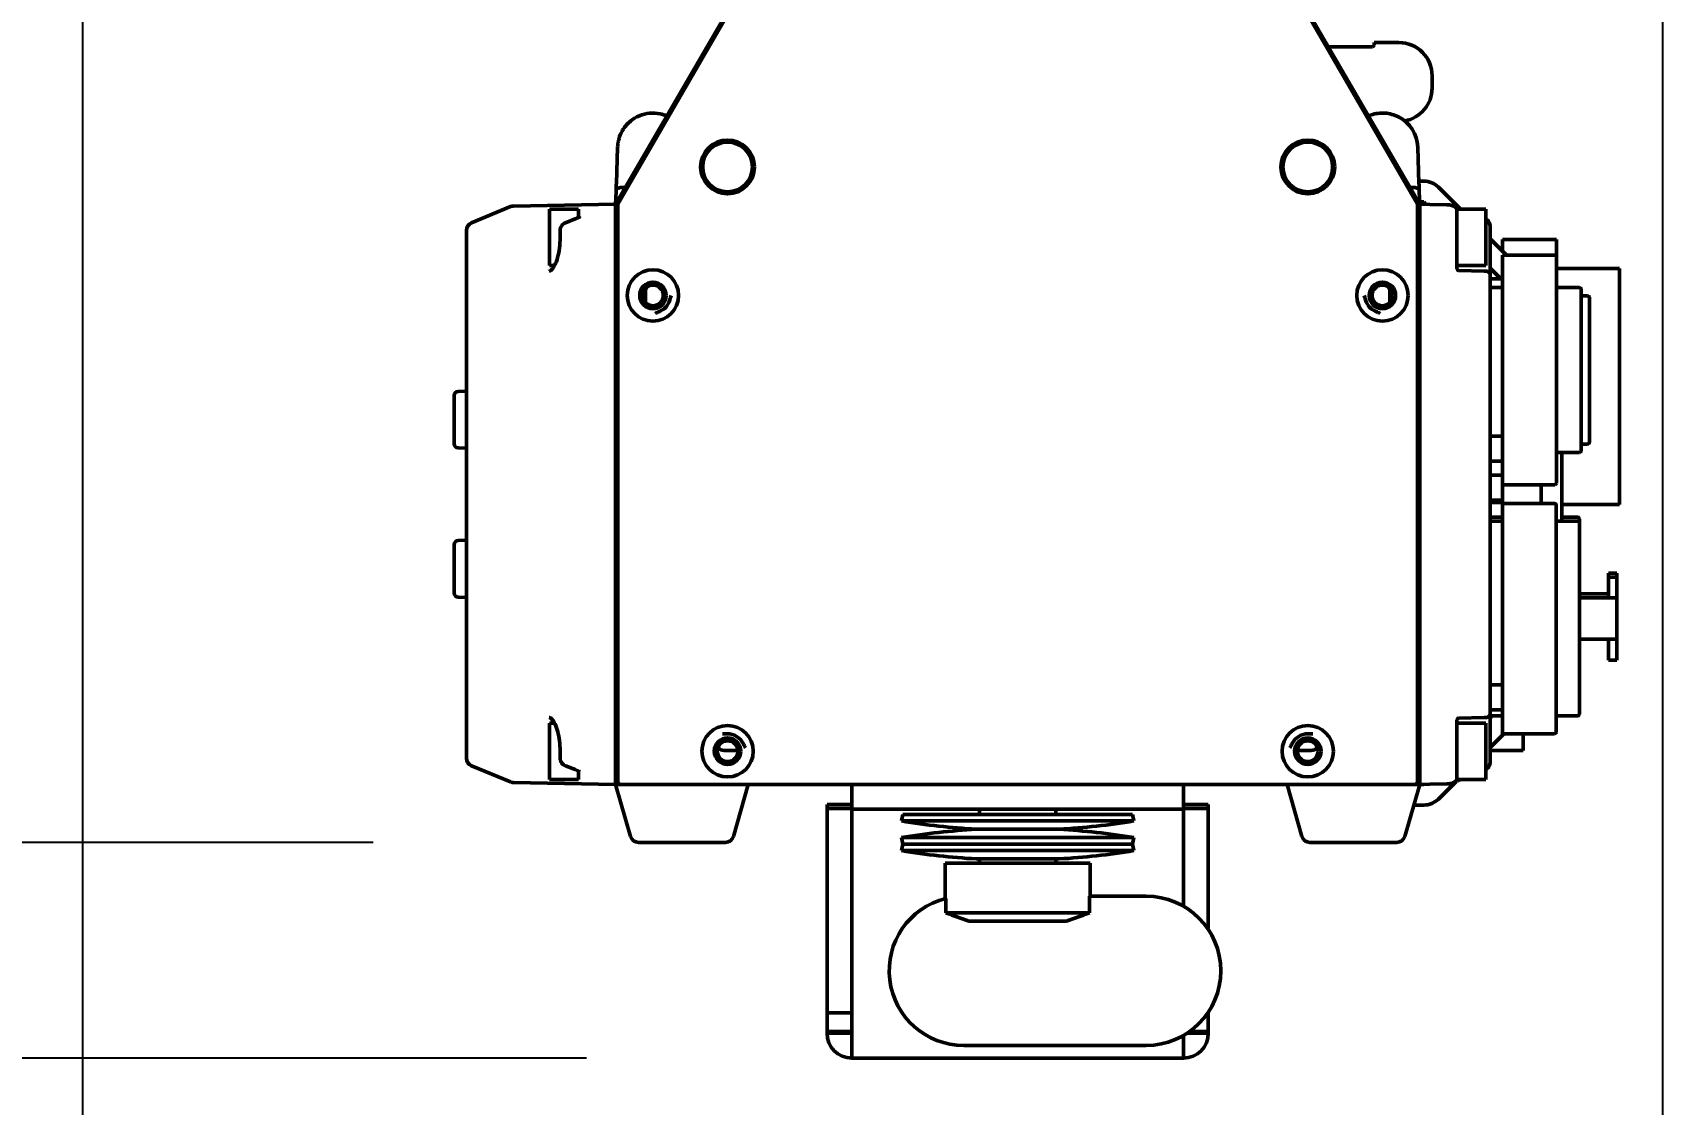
# Model space of a CAD drawing. Header units: millimetres. Extents: x 100 to 5488, y 100 to 4218.
# Drawn here: x 5157.5 to 5354.2, y 2637.8 to 2767.1 of the extents above; entities that cross this region are included whole.
import ezdxf

# ---------------------------------------------------------------- set-up
doc = ezdxf.new("R2010")
doc.units = ezdxf.units.MM
doc.header["$LTSCALE"] = 20
doc.layers.add('Dimension (ANSI)', color=7, linetype='Continuous', lineweight=25)
doc.layers.add('Visible (ANSI)', color=7, linetype='Continuous', lineweight=50)
doc.styles.add('My Text', font='tahoma.ttf')
doc.dimstyles.new('My Dimension - mm [in] (ANSI)', dxfattribs={"dimscale": 20, "dimtxt": 0.7, "dimasz": 2.5, "dimexe": 3.175, "dimexo": 1.6002, "dimgap": 0.8, "dimtad": 0, "dimtoh": 1, "dimrnd": 1e-08, "dimzin": 4, "dimdsep": 46, "dimtxsty": 'My Text', "dimcen": 0.09, "dimdle": 10, "dimclrd": 1, "dimclre": 1, "dimclrt": 1, "dimadec": 1, "dimazin": 1, "dimtfac": 4.354286, "dimtofl": 0, "dimtmove": 0, "dimatfit": 3, "dimfxl": 1, "dimtolj": 1, "dimtzin": 4, "dimlwd": -1, "dimlwe": -1, "dimarcsym": 0})

# ---------------------------------------------------------------- blocks, each defined once
blk = doc.blocks.new('*D19')
at = {"layer": 'Defpoints', "color": 0, "transparency": 16777216}
for p in [(5163.55, 2878.82), (5354.17, 2817.78), (5163.55, 2583.34)]:
    blk.add_point(p, dxfattribs=at)
at = {"layer": 'Dimension (ANSI)', "color": 1, "transparency": 16777216}
for p, q in [((5163.55, 2846.82), (5163.55, 2519.84)), ((5354.17, 2785.77), (5354.17, 2519.84)), ((5163.55, 2583.34), (5066.07, 2583.34)), ((5304.17, 2583.34), (5213.55, 2583.34))]:
    blk.add_line(p, q, dxfattribs=at)
for points in [[(5213.55, 2591.67), (5213.55, 2575.01), (5163.55, 2583.34)], [(5304.17, 2591.67), (5304.17, 2575.01), (5354.17, 2583.34)]]:
    blk.add_solid(points, dxfattribs=at)
at = {"layer": 'Dimension (ANSI)', "color": 1, "transparency": 16777216, "insert": (4958.64, 2592.5), "char_height": 14, "attachment_point": 2, "style": 'My Text'}
blk.add_mtext('\\A1;190.62 mm [7.505 in]', dxfattribs=at)
blk = doc.blocks.new('*D20')
at = {"layer": 'Defpoints', "color": 0, "transparency": 16777216}
for p in [(4964.27, 2948.74), (5233.46, 2948.74), (5256.39, 2643.41)]:
    blk.add_point(p, dxfattribs=at)
at = {"layer": 'Dimension (ANSI)', "color": 1, "transparency": 16777216}
for p, q in [((5014.27, 3074.14), (4964.27, 3074.14)), ((4964.27, 3074.14), (4964.27, 2948.74)), ((5201.46, 2948.74), (4900.77, 2948.74)), ((4964.27, 2693.41), (4964.27, 2898.74)), ((5224.38, 2643.41), (4900.77, 2643.41))]:
    blk.add_line(p, q, dxfattribs=at)
for points in [[(4955.93, 2898.74), (4972.6, 2898.74), (4964.27, 2948.74)], [(4955.93, 2693.41), (4972.6, 2693.41), (4964.27, 2643.41)]]:
    blk.add_solid(points, dxfattribs=at)
at = {"layer": 'Dimension (ANSI)', "color": 1, "transparency": 16777216, "insert": (5127.56, 3083.3), "char_height": 14, "attachment_point": 2, "style": 'My Text'}
blk.add_mtext('\\A1;305.32 mm [12.021 in]', dxfattribs=at)
blk = doc.blocks.new('*D21')
at = {"layer": 'Defpoints', "color": 0, "transparency": 16777216}
for p in [(5069.04, 2948.74), (5233.46, 2948.74), (5230.64, 2669.43)]:
    blk.add_point(p, dxfattribs=at)
at = {"layer": 'Dimension (ANSI)', "color": 1, "transparency": 16777216}
for p, q in [((5119.04, 3002.98), (5069.04, 3002.98)), ((5069.04, 3002.98), (5069.04, 2948.74)), ((5201.46, 2948.74), (5005.54, 2948.74)), ((5069.04, 2719.43), (5069.04, 2898.74)), ((5198.64, 2669.43), (5005.54, 2669.43))]:
    blk.add_line(p, q, dxfattribs=at)
for points in [[(5060.71, 2898.74), (5077.38, 2898.74), (5069.04, 2948.74)], [(5060.71, 2719.43), (5077.38, 2719.43), (5069.04, 2669.43)]]:
    blk.add_solid(points, dxfattribs=at)
at = {"layer": 'Dimension (ANSI)', "color": 1, "transparency": 16777216, "insert": (5232.28, 3012.14), "char_height": 14, "attachment_point": 2, "style": 'My Text'}
blk.add_mtext('\\A1;279.31 mm [10.996 in]', dxfattribs=at)

msp = doc.modelspace()

# ---------------------------------------------------------------- linework, layer by layer
at = {"layer": 'Visible (ANSI)'}
for p, q in [((5250.408, 2785.271), (5227.917, 2746.479)), ((5228.177, 2746.503), (5250.613, 2785.299)), ((5302.161, 2785.299), (5324.596, 2746.503)), ((5324.856, 2746.479), (5302.365, 2785.271)), ((5313.867, 2765.433), (5319.187, 2765.433)), ((5319.387, 2765.933), (5322.387, 2765.933)), ((5319.387, 2765.633), (5319.387, 2765.933)), ((5326.387, 2761.933), (5326.387, 2760.433)), ((5228.127, 2753.332), (5227.973, 2748.916)), ((5324.8, 2748.916), (5324.646, 2753.332)), ((5324.789, 2749.218), (5325.387, 2749.218)), ((5227.94, 2747.951), (5227.887, 2746.433)), ((5228.439, 2748.433), (5228.439, 2748.433)), ((5324.334, 2748.433), (5324.334, 2748.433)), ((5324.887, 2746.433), (5324.834, 2747.951)), ((5327.154, 2748.485), (5329.753, 2745.887)), ((5215.186, 2746.141), (5210.502, 2744.19)), ((5227.887, 2746.433), (5215.553, 2746.218)), ((5219.887, 2739.033), (5219.887, 2745.833)), ((5219.887, 2745.833), (5223.387, 2745.833)), ((5223.387, 2745.833), (5223.387, 2744.817)), ((5227.881, 2746.381), (5227.881, 2739.444)), ((5227.887, 2746.424), (5227.887, 2746.433)), ((5227.894, 2746.433), (5227.887, 2746.433)), ((5227.887, 2676.633), (5227.887, 2746.233)), ((5228.105, 2676.851), (5228.105, 2746.321)), ((5228.132, 2746.421), (5228.161, 2746.472)), ((5228.137, 2676.733), (5228.137, 2746.353)), ((5324.612, 2746.472), (5324.641, 2746.421)), ((5324.637, 2746.353), (5324.637, 2676.733)), ((5324.668, 2746.321), (5324.668, 2676.851)), ((5324.877, 2746.718), (5325.387, 2746.718)), ((5324.887, 2746.433), (5324.879, 2746.433)), ((5324.887, 2746.424), (5324.887, 2746.433)), ((5324.887, 2746.433), (5326.113, 2746.412)), ((5324.887, 2746.233), (5324.887, 2676.633)), ((5324.892, 2739.444), (5324.892, 2746.381)), ((5325.387, 2746.718), (5325.685, 2746.419)), ((5328.179, 2746.376), (5326.113, 2746.412)), ((5329.072, 2746.159), (5328.887, 2746.233)), ((5329.072, 2746.159), (5329.072, 2746.159)), ((5329.076, 2746.158), (5329.081, 2746.156)), ((5329.158, 2746.125), (5329.223, 2746.099)), ((5329.3, 2746.068), (5329.389, 2746.032)), ((5329.387, 2745.695), (5329.387, 2745.833)), ((5332.887, 2745.833), (5329.387, 2745.833)), ((5329.387, 2745.272), (5329.387, 2745.695)), ((5329.387, 2745.272), (5329.387, 2738.63)), ((5329.887, 2745.833), (5329.76, 2745.884)), ((5332.887, 2745.833), (5332.887, 2739.033)), ((5209.887, 2679.6), (5209.887, 2743.267)), ((5210.502, 2744.19), (5210.502, 2744.19)), ((5221.185, 2743.267), (5221.185, 2742.433)), ((5223.017, 2744.655), (5221.834, 2744.194)), ((5223.387, 2744.809), (5223.387, 2744.809)), ((5333.387, 2743.756), (5333.387, 2742.433)), ((5333.387, 2737.872), (5333.387, 2742.433)), ((5333.387, 2742.253), (5335.356, 2740.283)), ((5334.887, 2742.183), (5341.387, 2742.183)), ((5334.887, 2740.753), (5334.887, 2742.183)), ((5341.387, 2742.183), (5341.387, 2740.083)), ((5219.887, 2739.033), (5220.515, 2739.033)), ((5227.881, 2739.444), (5227.89, 2739.426)), ((5227.89, 2683.94), (5227.89, 2739.426)), ((5324.892, 2739.444), (5324.883, 2739.426)), ((5324.883, 2739.426), (5324.883, 2683.94)), ((5332.887, 2739.033), (5329.387, 2739.033)), ((5334.887, 2740.283), (5341.187, 2740.283)), ((5334.887, 2737.283), (5334.887, 2740.283)), ((5341.387, 2740.083), (5341.387, 2737.283)), ((5332.686, 2738.376), (5329.583, 2738.43)), ((5332.686, 2738.376), (5332.686, 2738.376)), ((5333.387, 2738.718), (5334.671, 2737.433)), ((5333.671, 2738.433), (5333.387, 2738.433)), ((5333.387, 2737.872), (5333.387, 2684.994)), ((5334.887, 2737.433), (5333.387, 2737.433)), ((5334.887, 2715.583), (5334.887, 2737.283)), ((5348.987, 2738.683), (5341.387, 2738.683)), ((5341.387, 2737.283), (5341.387, 2715.583)), ((5348.987, 2738.683), (5348.987, 2710.183)), ((5231.474, 2734.579), (5231.474, 2735.846)), ((5321.299, 2735.846), (5321.299, 2734.579)), ((5334.887, 2736.383), (5333.387, 2736.383)), ((5341.387, 2736.383), (5344.187, 2736.383)), ((5344.387, 2716.683), (5344.387, 2736.183)), ((5344.387, 2735.383), (5345.087, 2735.383)), ((5345.387, 2735.083), (5345.387, 2717.783)), ((5208.387, 2717.521), (5208.387, 2723.346)), ((5208.869, 2723.845), (5209.887, 2723.881)), ((5334.887, 2718.433), (5333.387, 2718.433)), ((5344.387, 2717.483), (5345.087, 2717.483)), ((5208.869, 2717.021), (5209.887, 2716.986)), ((5334.887, 2715.433), (5333.387, 2715.433)), ((5334.887, 2712.583), (5334.887, 2715.583)), ((5341.387, 2716.483), (5344.187, 2716.483)), ((5341.387, 2715.583), (5341.387, 2712.783)), ((5342.029, 2716.483), (5342.029, 2708.183)), ((5334.887, 2713.733), (5333.387, 2713.733)), ((5341.187, 2712.583), (5334.887, 2712.583)), ((5334.887, 2712.583), (5334.887, 2710.683)), ((5339.529, 2712.583), (5339.529, 2710.333)), ((5334.887, 2710.733), (5333.387, 2710.733)), ((5334.887, 2710.433), (5333.387, 2710.433)), ((5334.887, 2710.333), (5334.887, 2710.683)), ((5334.887, 2707.333), (5334.887, 2710.333)), ((5334.887, 2710.333), (5341.157, 2710.333)), ((5341.357, 2710.133), (5341.357, 2707.333)), ((5348.987, 2710.183), (5342.029, 2710.183)), ((5333.387, 2708.683), (5334.887, 2708.683)), ((5333.387, 2708.183), (5334.887, 2708.183)), ((5341.357, 2708.183), (5343.957, 2708.183)), ((5342.029, 2708.683), (5343.957, 2708.683)), ((5344.157, 2708.483), (5344.157, 2707.983)), ((5344.157, 2707.983), (5344.157, 2684.883)), ((5208.869, 2705.845), (5209.887, 2705.881)), ((5334.887, 2707.333), (5334.887, 2685.533)), ((5341.357, 2707.333), (5341.357, 2685.533)), ((5208.387, 2699.521), (5208.387, 2705.346)), ((5347.657, 2701.433), (5347.657, 2701.933)), ((5347.657, 2701.933), (5348.657, 2701.933)), ((5348.657, 2701.933), (5348.657, 2701.433)), ((5347.657, 2699.433), (5347.657, 2701.433)), ((5347.657, 2701.433), (5348.657, 2701.433)), ((5348.657, 2701.433), (5348.657, 2699.433)), ((5208.869, 2699.021), (5209.887, 2698.986)), ((5347.657, 2699.433), (5344.157, 2699.433)), ((5347.657, 2698.933), (5344.157, 2698.933)), ((5347.657, 2698.933), (5347.657, 2699.433)), ((5347.657, 2698.933), (5348.657, 2698.933)), ((5348.657, 2698.933), (5348.657, 2699.433)), ((5348.657, 2698.933), (5348.657, 2693.933)), ((5347.657, 2693.933), (5344.157, 2693.933)), ((5348.657, 2693.933), (5347.657, 2693.933)), ((5347.657, 2693.433), (5347.657, 2693.933)), ((5348.657, 2693.433), (5348.657, 2693.933)), ((5347.657, 2691.433), (5347.657, 2693.433)), ((5348.657, 2693.433), (5348.657, 2691.433)), ((5348.657, 2691.433), (5347.657, 2691.433)), ((5334.887, 2688.433), (5333.387, 2688.433)), ((5227.881, 2683.923), (5227.89, 2683.94)), ((5324.892, 2683.923), (5324.883, 2683.94)), ((5329.387, 2684.237), (5329.387, 2677.594)), ((5329.583, 2684.437), (5332.686, 2684.491)), ((5332.895, 2684.495), (5332.895, 2684.495)), ((5333.278, 2684.683), (5333.278, 2684.683)), ((5334.887, 2685.433), (5333.387, 2685.433)), ((5333.387, 2680.433), (5333.387, 2684.994)), ((5333.387, 2684.683), (5334.887, 2684.683)), ((5333.637, 2684.683), (5333.387, 2684.433)), ((5334.887, 2682.533), (5334.887, 2685.533)), ((5341.357, 2685.533), (5341.357, 2682.733)), ((5341.357, 2684.683), (5343.957, 2684.683)), ((5219.887, 2677.033), (5219.887, 2683.833)), ((5219.887, 2683.833), (5220.515, 2683.833)), ((5227.881, 2683.923), (5227.881, 2676.628)), ((5324.892, 2676.628), (5324.892, 2683.923)), ((5332.887, 2683.833), (5329.387, 2683.833)), ((5332.887, 2683.833), (5332.887, 2677.033)), ((5335.022, 2682.533), (5333.387, 2680.898)), ((5341.157, 2682.533), (5334.887, 2682.533)), ((5337.387, 2682.533), (5337.387, 2680.533)), ((5221.185, 2680.433), (5221.185, 2679.6)), ((5242.633, 2680.521), (5240.974, 2680.521)), ((5311.799, 2680.521), (5310.14, 2680.521)), ((5337.387, 2680.533), (5333.387, 2680.533)), ((5333.387, 2680.433), (5333.387, 2679.11)), ((5210.502, 2678.677), (5215.186, 2676.725)), ((5221.834, 2678.672), (5223.017, 2678.212)), ((5223.387, 2678.049), (5223.387, 2677.033)), ((5215.553, 2676.649), (5227.887, 2676.433)), ((5219.887, 2677.033), (5223.387, 2677.033)), ((5223.504, 2677.985), (5223.504, 2677.985)), ((5227.887, 2676.504), (5227.887, 2676.583)), ((5227.887, 2676.433), (5227.887, 2676.504)), ((5227.887, 2676.433), (5228.036, 2676.433)), ((5229.679, 2670.159), (5227.887, 2676.433)), ((5228.081, 2676.428), (5236.376, 2676.428)), ((5228.437, 2676.433), (5228.087, 2676.433)), ((5324.337, 2676.433), (5228.437, 2676.433)), ((5236.376, 2676.428), (5236.387, 2676.433)), ((5242.094, 2670.159), (5243.887, 2676.433)), ((5256.387, 2673.433), (5256.387, 2676.433)), ((5296.387, 2676.433), (5296.387, 2673.433)), ((5310.679, 2670.159), (5308.887, 2676.433)), ((5316.397, 2676.428), (5316.387, 2676.433)), ((5316.397, 2676.428), (5324.692, 2676.428)), ((5323.094, 2670.159), (5324.887, 2676.433)), ((5324.687, 2676.433), (5324.337, 2676.433)), ((5324.737, 2676.433), (5324.887, 2676.433)), ((5324.887, 2676.433), (5324.887, 2676.583)), ((5324.887, 2676.433), (5326.113, 2676.455)), ((5324.887, 2676.433), (5325.387, 2676.433)), ((5325.395, 2676.442), (5325.387, 2676.433)), ((5326.113, 2676.455), (5328.179, 2676.491)), ((5329.279, 2676.79), (5327.154, 2674.666)), ((5328.887, 2676.633), (5329.072, 2676.708)), ((5329.072, 2676.708), (5329.072, 2676.708)), ((5329.072, 2676.708), (5329.072, 2676.708)), ((5329.083, 2676.712), (5329.112, 2676.723)), ((5329.158, 2676.742), (5329.219, 2676.766)), ((5329.3, 2676.798), (5329.395, 2676.836)), ((5329.387, 2677.172), (5329.387, 2677.594)), ((5329.387, 2677.033), (5329.387, 2677.172)), ((5332.887, 2677.033), (5329.387, 2677.033)), ((5329.76, 2676.983), (5329.887, 2677.033)), ((5253.387, 2673.988), (5253.387, 2673.502)), ((5256.387, 2673.988), (5253.387, 2673.988)), ((5256.387, 2673.502), (5253.387, 2673.502)), ((5253.387, 2673.502), (5253.387, 2648.882)), ((5256.387, 2645.893), (5256.387, 2673.433)), ((5261.387, 2673.433), (5256.387, 2673.433)), ((5291.387, 2673.433), (5261.387, 2673.433)), ((5262.517, 2672.801), (5262.387, 2672.012)), ((5262.517, 2672.801), (5290.257, 2672.801)), ((5271.787, 2672.801), (5271.787, 2673.433)), ((5280.987, 2672.801), (5280.987, 2673.433)), ((5290.257, 2672.801), (5290.387, 2672.012)), ((5296.387, 2673.433), (5291.387, 2673.433)), ((5296.387, 2673.988), (5299.387, 2673.988)), ((5296.387, 2673.502), (5299.387, 2673.502)), ((5296.387, 2673.433), (5296.387, 2661.727)), ((5299.387, 2673.502), (5299.387, 2673.988)), ((5299.387, 2658.908), (5299.387, 2673.502)), ((5324.172, 2673.933), (5325.387, 2673.933)), ((5262.387, 2672.012), (5290.387, 2672.012)), ((5271.387, 2671.012), (5281.387, 2671.012)), ((5281.387, 2671.012), (5271.387, 2671.012)), ((5241.132, 2669.433), (5230.641, 2669.433)), ((5290.387, 2670.012), (5262.387, 2670.012)), ((5262.517, 2669.223), (5262.387, 2670.012)), ((5262.517, 2669.223), (5262.387, 2668.433)), ((5262.387, 2668.433), (5290.387, 2668.433)), ((5262.517, 2669.223), (5290.257, 2669.223)), ((5262.517, 2669.223), (5290.257, 2669.223)), ((5290.257, 2669.223), (5290.387, 2670.012)), ((5290.257, 2669.223), (5290.387, 2668.433)), ((5322.132, 2669.433), (5311.641, 2669.433)), ((5267.637, 2666.933), (5285.137, 2666.933)), ((5267.637, 2662.647), (5267.637, 2666.933)), ((5281.387, 2667.433), (5271.387, 2667.433)), ((5271.787, 2666.933), (5271.787, 2667.433)), ((5280.987, 2666.933), (5280.987, 2667.433)), ((5285.137, 2662.933), (5285.137, 2666.933)), ((5267.706, 2660.933), (5267.706, 2662.665)), ((5285.067, 2660.933), (5285.067, 2662.933)), ((5291.887, 2662.933), (5285.067, 2662.933)), ((5267.706, 2660.933), (5285.067, 2660.933)), ((5270.488, 2659.933), (5282.285, 2659.933)), ((5256.387, 2648.882), (5253.387, 2648.882)), ((5253.387, 2648.882), (5253.387, 2646.611)), ((5299.335, 2648.882), (5299.387, 2648.882)), ((5299.387, 2648.882), (5299.387, 2648.958)), ((5299.387, 2646.611), (5299.387, 2648.882)), ((5256.387, 2646.611), (5253.387, 2646.611)), ((5253.387, 2646.414), (5253.387, 2646.611)), ((5297.119, 2646.611), (5299.387, 2646.611)), ((5299.387, 2646.611), (5299.387, 2646.414)), ((5253.387, 2646.414), (5256.387, 2646.414)), ((5256.387, 2643.414), (5256.387, 2645.893)), ((5269.887, 2644.933), (5291.887, 2644.933)), ((5296.387, 2646.139), (5296.387, 2645.893)), ((5296.387, 2645.893), (5296.387, 2643.414)), ((5299.387, 2646.414), (5296.832, 2646.414)), ((5296.387, 2643.414), (5256.387, 2643.414))]:
    msp.add_line(p, q, dxfattribs=at)
for centre, radius in [((5241.387, 2750.933), 3.25), ((5241.387, 2750.933), 3), ((5311.387, 2750.933), 3.25), ((5311.387, 2750.933), 3), ((5232.387, 2735.433), 3.1), ((5232.387, 2735.433), 1.6), ((5320.387, 2735.433), 3.1), ((5320.387, 2735.433), 1.6), ((5232.387, 2735.433), 1.25), ((5320.387, 2735.433), 1.25), ((5241.387, 2680.433), 3.1), ((5241.387, 2680.433), 1.6), ((5311.387, 2680.433), 3.1), ((5311.387, 2680.433), 1.6), ((5241.387, 2680.433), 1.25), ((5311.387, 2680.433), 1.25)]:
    msp.add_circle(centre, radius, dxfattribs=at)
for centre, radius, start, end in [((5319.187, 2765.633), 0.2, 270, 0), ((5322.387, 2761.933), 4, 0, 90), ((5322.387, 2760.433), 4, 279.78759, 0), ((5320.398, 2753.183), 4.25, 2, 63.14463), ((5325.387, 2746.718), 2.5, 45, 90), ((5215.57, 2745.218), 1, 91, 112.61986), ((5228.305, 2746.321), 0.2, 149.8952, 180.00017), ((5228.437, 2746.353), 0.3, 149.95952, 179.98655), ((5324.337, 2746.353), 0.3, 0, 30.02704), ((5324.468, 2746.321), 0.2, 359.99983, 30.1048), ((5328.887, 2745.695), 0.5, 0, 68.19859), ((5210.887, 2743.267), 1, 112.61986, 180), ((5341.187, 2740.083), 0.2, 0, 90), ((5329.587, 2738.63), 0.2, 180.00075, 268.99959), ((5240.116, 2733.374), 5.899, 159.61409, 165.0859), ((5312.657, 2733.375), 5.899, 14.91336, 20.38528), ((5344.187, 2736.183), 0.2, 0, 90), ((5345.087, 2735.083), 0.3, 0, 90), ((5235.385, 2728.018), 5.898, 112.01515, 117.48669), ((5232.387, 2735.433), 2.1, 292.02023, 345.08456), ((5320.387, 2735.433), 2.1, 194.91521, 247.97977), ((5317.388, 2728.018), 5.899, 62.5123, 67.98384), ((5208.887, 2723.346), 0.5, 92, 180), ((5208.887, 2717.521), 0.5, 180, 268), ((5345.087, 2717.783), 0.3, 270, 0), ((5344.187, 2716.683), 0.2, 270, 0), ((5341.187, 2712.783), 0.2, 270, 0), ((5341.157, 2710.133), 0.2, 0, 90), ((5343.957, 2708.483), 0.2, 0, 90), ((5343.957, 2707.983), 0.2, 0, 90), ((5208.887, 2705.346), 0.5, 92, 180), ((5208.887, 2699.521), 0.5, 180, 268), ((5329.587, 2684.237), 0.2, 91.00037, 179.99843), ((5343.957, 2684.883), 0.2, 270, 0), ((5241.214, 2688.43), 5.899, 265.76571, 271.23739), ((5241.387, 2680.433), 2.1, 25.94078, 91.23503), ((5311.387, 2680.433), 2.1, 88.76497, 154.05922), ((5311.559, 2688.43), 5.899, 268.76248, 274.23413), ((5341.157, 2682.733), 0.2, 270, 0), ((5248.579, 2683.932), 5.898, 205.93626, 211.40801), ((5304.194, 2683.932), 5.899, 328.59107, 334.06278), ((5210.887, 2679.6), 1, 180, 247.37871), ((5215.57, 2677.648), 1, 247.38014, 269), ((5228.437, 2676.733), 0.3, 180, 270), ((5324.337, 2676.733), 0.3, 270, 0), ((5328.887, 2677.172), 0.5, 291.8014, 0), ((5325.387, 2676.433), 2.5, 270, 315), ((5276.387, 2757.012), 86.145, 260.64702, 266.6726), ((5276.387, 2585.012), 86.145, 93.3274, 99.35298), ((5276.387, 2757.012), 86.145, 273.3274, 279.35298), ((5276.387, 2585.012), 86.145, 80.64702, 86.6726), ((5230.641, 2670.433), 1, 195.9454, 270), ((5241.132, 2670.433), 1, 270, 344.0546), ((5276.387, 2753.433), 86.145, 260.64702, 266.6726), ((5276.387, 2753.433), 86.145, 273.3274, 279.35298), ((5311.641, 2670.433), 1, 195.9454, 270), ((5322.132, 2670.433), 1, 270, 344.0546), ((5269.887, 2653.933), 9, 104.02155, 270), ((5291.887, 2653.933), 9, 270, 90), ((5256.387, 2646.414), 3, 180, 270), ((5296.387, 2646.414), 3, 270, 0)]:
    msp.add_arc(centre, radius, start, end, dxfattribs=at)
for centre, major_axis, ratio, start_param, end_param in [((5228.081, 2746.381), (0.197, -0.037), 0.9996786, 3.1152282, 3.3262213), ((5342.818, 2746.382), (-114.971, -0.063), 0.034884, 6.2529201, 6.2572734), ((5228.09, 2746.379), (0.189, -0.067), 0.9996785, 2.9567991, 3.1684896), ((5324.683, 2746.379), (-0.189, -0.067), 0.9996785, 3.1146951, 3.3263856), ((5209.955, 2746.382), (114.971, -0.063), 0.034884, 0.0259119, 0.0302652), ((5324.692, 2746.381), (-0.197, -0.037), 0.9996786, 2.9569637, 3.1679568), ((5328.144, 2744.372), (-0.314, -1.98), 0.9988606, 3.1999257, 3.2811955), ((5328.144, 2744.372), (-0.314, -1.98), 0.9988606, 3.0856612, 3.1393532), ((5328.144, 2744.372), (-0.314, -1.98), 0.9988606, 2.968833, 3.0397146), ((5328.516, 2745.305), (0.371, 0.929), 0.5526971, 6.2831713, 6.2831846), ((5332.395, 2738.381), (0.5, -0.009), 0.0000247, 0.2510981, 0.9414888), ((5232.474, 2735.846), (-0.707, 0.707), 0.9996955, 0.104046, 0.7852494), ((5320.299, 2735.846), (0.707, 0.707), 0.9996955, 5.4979351, 6.1791393), ((5332.677, 2684.991), (0.009, -0.5), 0.5811468, 6.2831175, 6.2831858), ((5240.974, 2681.521), (-0.707, -0.707), 0.9996955, 6.2071677, 7.0684355), ((5311.799, 2681.521), (0.707, -0.707), 0.9996955, 5.4979351, 6.359203), ((5228.081, 2676.628), (-0.141, -0.141), 0.9996955, 5.4979394, 7.0684312), ((5228.305, 2676.851), (-0.141, -0.141), 0.9996955, 5.4979394, 6.0696701), ((5324.468, 2676.851), (0.141, -0.141), 0.9996955, 0.2135152, 0.7852459), ((5324.692, 2676.628), (0.141, -0.141), 0.9996955, 5.4979394, 7.0684312), ((5328.145, 2678.489), (1.926, 0.539), 0.9997421, 4.4569446, 4.5285174), ((5328.145, 2678.489), (1.926, 0.539), 0.9997421, 4.5753168, 4.7447046)]:
    msp.add_ellipse(centre, major_axis=major_axis, ratio=ratio, start_param=start_param, end_param=end_param, dxfattribs=at)
for points, knots in [([(5228.815, 2755.506), (5229.048, 2755.862), (5229.334, 2756.183), (5229.988, 2756.725), (5230.356, 2756.947), (5231.141, 2757.272), (5231.558, 2757.376), (5232.405, 2757.454), (5232.834, 2757.43), (5233.529, 2757.283), (5233.803, 2757.196), (5234.065, 2757.083)], [0.5779316, 0.5779316, 0.5779316, 0.5779316, 0.8779843, 0.8779843, 1.1780371, 1.1780371, 1.4780899, 1.4780899, 1.7781427, 1.7781427, 1.9798601, 1.9798601, 1.9798601, 1.9798601]), ([(5318.708, 2757.083), (5318.813, 2757.128), (5318.92, 2757.169), (5319.295, 2757.297), (5319.571, 2757.361), (5320.131, 2757.434), (5320.415, 2757.442), (5320.978, 2757.403), (5321.258, 2757.355), (5321.802, 2757.205), (5322.066, 2757.102), (5322.318, 2756.975)], [1.16173476, 1.16173476, 1.16173476, 1.16173476, 1.24243756, 1.24243756, 1.44172412, 1.44172412, 1.64101068, 1.64101068, 1.84029724, 1.84029724, 2.03958381, 2.03958381, 2.03958381, 2.03958381]), ([(5228.291, 2754.36), (5228.379, 2754.664), (5228.501, 2754.959), (5228.653, 2755.236), (5228.704, 2755.328), (5228.758, 2755.418), (5228.816, 2755.506)], [0.10471177, 0.10471177, 0.10471177, 0.10471177, 0.2, 0.2, 0.2, 0.23160318, 0.23160318, 0.23160318, 0.23160318]), ([(5228.128, 2753.332), (5228.13, 2753.402), (5228.134, 2753.471), (5228.146, 2753.609), (5228.153, 2753.679), (5228.172, 2753.817), (5228.183, 2753.885), (5228.208, 2754.022), (5228.222, 2754.09), (5228.254, 2754.226), (5228.272, 2754.293), (5228.291, 2754.36)], [0.03447031, 0.03447031, 0.03447031, 0.03447031, 0.08349451, 0.08349451, 0.13265691, 0.13265691, 0.1818193, 0.1818193, 0.2309817, 0.2309817, 0.2801441, 0.2801441, 0.2801441, 0.2801441]), ([(5227.94, 2747.951), (5227.94, 2747.956), (5227.94, 2747.961), (5227.941, 2747.981), (5227.943, 2747.996), (5227.953, 2748.057), (5227.966, 2748.102), (5228.008, 2748.192), (5228.039, 2748.238), (5228.112, 2748.315), (5228.155, 2748.348), (5228.249, 2748.399), (5228.3, 2748.416), (5228.366, 2748.428), (5228.379, 2748.43), (5228.401, 2748.432), (5228.411, 2748.433), (5228.425, 2748.433), (5228.429, 2748.433), (5228.433, 2748.433), (5228.434, 2748.433), (5228.435, 2748.433), (5228.435, 2748.433), (5228.436, 2748.433), (5228.436, 2748.433), (5228.437, 2748.433), (5228.437, 2748.433), (5228.437, 2748.433), (5228.438, 2748.433), (5228.438, 2748.433), (5228.438, 2748.433), (5228.439, 2748.433), (5228.439, 2748.433), (5228.44, 2748.433), (5228.442, 2748.433), (5228.449, 2748.433), (5228.46, 2748.433), (5228.521, 2748.433), (5228.613, 2748.433), (5228.828, 2748.433), (5228.932, 2748.433), (5229.05, 2748.433)], [0.00000814, 0.00000814, 0.00000814, 0.00000814, 0.00152542, 0.00152542, 0.00610597, 0.00610597, 0.01996698, 0.01996698, 0.03596753, 0.03596753, 0.05189676, 0.05189676, 0.06782853, 0.06782853, 0.07176335, 0.07176335, 0.07471373, 0.07471373, 0.07582381, 0.07582381, 0.07607784, 0.07607784, 0.07621192, 0.07621192, 0.07641561, 0.07641561, 0.07665322, 0.07665322, 0.07707347, 0.07707347, 0.07810519, 0.07810519, 0.08119688, 0.08119688, 0.09047197, 0.09047197, 0.11833681, 0.11833681, 0.19976847, 0.19976847, 0.25362263, 0.25362263, 0.25362263, 0.25362263]), ([(5227.941, 2748.004), (5227.942, 2748.035), (5227.944, 2748.081), (5227.946, 2748.139), (5227.946, 2748.142)], [0.21490907, 0.21490907, 0.21490907, 0.21490907, 0.4, 0.41005507, 0.41005507, 0.41005507, 0.41005507]), ([(5323.723, 2748.433), (5323.782, 2748.433), (5323.838, 2748.433), (5324.041, 2748.433), (5324.158, 2748.433), (5324.27, 2748.433), (5324.297, 2748.433), (5324.322, 2748.433), (5324.327, 2748.433), (5324.332, 2748.433), (5324.333, 2748.433), (5324.334, 2748.433), (5324.334, 2748.433), (5324.334, 2748.433), (5324.334, 2748.433), (5324.336, 2748.433), (5324.336, 2748.433), (5324.336, 2748.433), (5324.337, 2748.433), (5324.337, 2748.433), (5324.338, 2748.433), (5324.339, 2748.433), (5324.34, 2748.433), (5324.343, 2748.433), (5324.347, 2748.433), (5324.364, 2748.433), (5324.377, 2748.432), (5324.425, 2748.426), (5324.459, 2748.419), (5324.543, 2748.391), (5324.591, 2748.365), (5324.677, 2748.301), (5324.714, 2748.262), (5324.775, 2748.174), (5324.798, 2748.125), (5324.825, 2748.034), (5324.832, 2747.993), (5324.834, 2747.951)], [0.21299808, 0.21299808, 0.21299808, 0.21299808, 0.24013696, 0.24013696, 0.3197287, 0.3197287, 0.35914172, 0.35914172, 0.37821971, 0.37821971, 0.38536942, 0.38536942, 0.38805033, 0.38805033, 0.39006227, 0.39006227, 0.39031252, 0.39031252, 0.39056469, 0.39056469, 0.39069032, 0.39069032, 0.39094493, 0.39094493, 0.39196773, 0.39196773, 0.39597085, 0.39597085, 0.40637106, 0.40637106, 0.42245427, 0.42245427, 0.43838055, 0.43838055, 0.45431248, 0.45431248, 0.46683477, 0.46683477, 0.46683477, 0.46683477]), ([(5324.827, 2748.142), (5324.827, 2748.139), (5324.829, 2748.081), (5324.831, 2748.035), (5324.832, 2748.005)], [0.58987899, 0.58987899, 0.58987899, 0.58987899, 0.6, 0.78403279, 0.78403279, 0.78403279, 0.78403279]), ([(5223.017, 2744.655), (5223.085, 2744.681), (5223.152, 2744.709), (5223.277, 2744.764), (5223.335, 2744.791), (5223.408, 2744.828), (5223.43, 2744.839), (5223.465, 2744.859), (5223.48, 2744.867), (5223.503, 2744.881), (5223.511, 2744.886), (5223.523, 2744.894), (5223.527, 2744.896), (5223.53, 2744.898), (5223.53, 2744.899), (5223.53, 2744.899)], [0, 0, 0, 0, 0.0217002, 0.0217002, 0.04320452, 0.04320452, 0.05319858, 0.05319858, 0.061911594, 0.061911594, 0.069084436, 0.069084436, 0.074983931, 0.074983931, 0.077600457, 0.077600457, 0.077600457, 0.077600457]), ([(5329.081, 2746.156), (5329.081, 2746.156), (5329.087, 2746.153), (5329.097, 2746.149), (5329.11, 2746.144), (5329.11, 2746.144)], [0.10799453, 0.10799453, 0.10799453, 0.10799453, 0.11111111, 0.22222222, 0.22582427, 0.22582427, 0.22582427, 0.22582427]), ([(5329.434, 2746.014), (5329.46, 2746.004), (5329.525, 2745.978), (5329.635, 2745.934), (5329.718, 2745.901), (5329.76, 2745.884)], [0.69967479, 0.69967479, 0.69967479, 0.69967479, 0.77777778, 0.88888889, 1, 1, 1, 1]), ([(5221.186, 2743.267), (5221.186, 2743.371), (5221.203, 2743.477), (5221.269, 2743.674), (5221.318, 2743.767), (5221.442, 2743.934), (5221.519, 2744.009), (5221.675, 2744.121), (5221.753, 2744.163), (5221.834, 2744.194)], [0, 0, 0, 0, 0.03138626, 0.03138626, 0.06229225, 0.06229225, 0.0937394, 0.0937394, 0.11980641, 0.11980641, 0.11980641, 0.11980641]), ([(5332.887, 2744.622), (5332.914, 2744.606), (5332.941, 2744.589), (5333.031, 2744.525), (5333.09, 2744.471), (5333.194, 2744.351), (5333.239, 2744.285), (5333.312, 2744.144), (5333.34, 2744.069), (5333.377, 2743.915), (5333.387, 2743.836), (5333.387, 2743.756)], [0.5235151, 0.5235151, 0.5235151, 0.5235151, 0.6184815, 0.6184815, 0.8565619, 0.8565619, 1.0946423, 1.0946423, 1.3327227, 1.3327227, 1.570803, 1.570803, 1.570803, 1.570803]), ([(5219.846, 2738.371), (5219.928, 2738.373), (5220.05, 2738.414), (5220.297, 2738.684), (5220.381, 2738.799), (5220.588, 2739.156), (5220.711, 2739.439), (5220.918, 2740.09), (5221.005, 2740.464), (5221.129, 2741.255), (5221.168, 2741.683), (5221.184, 2742.218), (5221.185, 2742.326), (5221.185, 2742.433)], [0.00008613, 0.00008613, 0.00008613, 0.00008613, 0.18640278, 0.18640278, 0.27338897, 0.27338897, 0.40673665, 0.40673665, 0.53719893, 0.53719893, 0.66600985, 0.66600985, 0.69829258, 0.69829258, 0.69829258, 0.69829258]), ([(5332.69, 2738.376), (5332.693, 2738.376), (5332.696, 2738.375), (5332.713, 2738.375), (5332.726, 2738.375), (5332.776, 2738.374), (5332.809, 2738.373), (5332.854, 2738.373), (5332.869, 2738.372), (5332.88, 2738.372)], [0.000458613, 0.000458613, 0.000458613, 0.000458613, 0.001705189, 0.001705189, 0.006826733, 0.006826733, 0.022359691, 0.022359691, 0.034859892, 0.034859892, 0.034859892, 0.034859892]), ([(5332.89, 2738.372), (5332.892, 2738.372), (5332.894, 2738.372), (5332.895, 2738.372), (5332.895, 2738.372), (5332.896, 2738.372), (5332.896, 2738.372), (5332.896, 2738.372), (5332.896, 2738.372), (5332.896, 2738.372), (5332.897, 2738.372), (5332.897, 2738.372), (5332.897, 2738.372), (5332.897, 2738.372), (5332.897, 2738.372), (5332.898, 2738.372), (5332.898, 2738.372), (5332.899, 2738.372), (5332.9, 2738.372), (5332.903, 2738.372), (5332.906, 2738.372), (5332.912, 2738.371), (5332.915, 2738.371), (5332.929, 2738.37), (5332.939, 2738.369), (5332.98, 2738.364), (5333.01, 2738.357), (5333.091, 2738.332), (5333.14, 2738.306), (5333.226, 2738.243), (5333.264, 2738.204), (5333.325, 2738.117), (5333.349, 2738.069), (5333.379, 2737.971), (5333.387, 2737.921), (5333.387, 2737.872)], [0, 0, 0, 0, 0.004081923, 0.004081923, 0.005611529, 0.005611529, 0.006185125, 0.006185125, 0.006615617, 0.006615617, 0.00677721, 0.00677721, 0.006879482, 0.006879482, 0.006982225, 0.006982225, 0.007085238, 0.007085238, 0.007292714, 0.007292714, 0.008116684, 0.008116684, 0.009141162, 0.009141162, 0.0122156, 0.0122156, 0.021474153, 0.021474153, 0.037589669, 0.037589669, 0.053513431, 0.053513431, 0.069444064, 0.069444064, 0.084172316, 0.084172316, 0.084172316, 0.084172316]), ([(5221.185, 2680.433), (5221.186, 2680.855), (5221.16, 2681.283), (5221.064, 2682.075), (5220.994, 2682.45), (5220.817, 2683.125), (5220.709, 2683.43), (5220.474, 2683.931), (5220.344, 2684.128), (5220.106, 2684.393), (5220.003, 2684.456), (5219.898, 2684.491), (5219.872, 2684.495), (5219.846, 2684.495)], [0, 0, 0, 0, 0.12665393, 0.12665393, 0.25075988, 0.25075988, 0.37844232, 0.37844232, 0.50893127, 0.50893127, 0.64021876, 0.64021876, 0.69848059, 0.69848059, 0.69848059, 0.69848059]), ([(5333.387, 2684.994), (5333.387, 2684.94), (5333.378, 2684.886), (5333.343, 2684.784), (5333.318, 2684.736), (5333.254, 2684.651), (5333.215, 2684.614), (5333.127, 2684.553), (5333.078, 2684.53), (5333.002, 2684.507), (5332.976, 2684.502), (5332.937, 2684.497), (5332.924, 2684.496), (5332.908, 2684.495), (5332.905, 2684.495), (5332.902, 2684.495), (5332.901, 2684.495), (5332.899, 2684.495), (5332.899, 2684.495), (5332.898, 2684.495), (5332.898, 2684.495), (5332.897, 2684.495), (5332.897, 2684.495), (5332.896, 2684.495), (5332.896, 2684.495), (5332.895, 2684.495), (5332.895, 2684.495), (5332.895, 2684.495), (5332.894, 2684.495), (5332.891, 2684.494), (5332.887, 2684.494), (5332.869, 2684.494), (5332.847, 2684.494), (5332.789, 2684.493), (5332.753, 2684.492), (5332.705, 2684.491), (5332.697, 2684.491), (5332.69, 2684.491)], [0, 0, 0, 0, 0.01621423, 0.01621423, 0.03213443, 0.03213443, 0.04806519, 0.04806519, 0.06399557, 0.06399557, 0.07188361, 0.07188361, 0.07586925, 0.07586925, 0.07661625, 0.07661625, 0.07689679, 0.07689679, 0.07709897, 0.07709897, 0.07719991, 0.07719991, 0.077405, 0.077405, 0.07821679, 0.07821679, 0.07901679, 0.07901679, 0.08141705, 0.08141705, 0.0886347, 0.0886347, 0.10511223, 0.10511223, 0.12104378, 0.12104378, 0.12386113, 0.12386113, 0.12386113, 0.12386113]), ([(5221.834, 2678.672), (5221.727, 2678.714), (5221.626, 2678.773), (5221.455, 2678.918), (5221.381, 2679.005), (5221.269, 2679.192), (5221.229, 2679.294), (5221.193, 2679.465), (5221.186, 2679.532), (5221.186, 2679.6)], [0, 0, 0, 0, 0.03423726, 0.03423726, 0.06742351, 0.06742351, 0.09952362, 0.09952362, 0.11977684, 0.11977684, 0.11977684, 0.11977684]), ([(5223.53, 2677.968), (5223.53, 2677.968), (5223.53, 2677.968), (5223.529, 2677.969), (5223.525, 2677.971), (5223.513, 2677.979), (5223.503, 2677.986), (5223.475, 2678.003), (5223.454, 2678.014), (5223.399, 2678.043), (5223.364, 2678.061), (5223.277, 2678.103), (5223.222, 2678.127), (5223.118, 2678.172), (5223.068, 2678.192), (5223.018, 2678.212)], [0.049956848, 0.049956848, 0.049956848, 0.049956848, 0.051011239, 0.051011239, 0.057562502, 0.057562502, 0.065939822, 0.065939822, 0.077440467, 0.077440467, 0.092330602, 0.092330602, 0.111406438, 0.111406438, 0.127516716, 0.127516716, 0.127516716, 0.127516716]), ([(5333.387, 2679.11), (5333.387, 2679.031), (5333.377, 2678.952), (5333.34, 2678.797), (5333.312, 2678.723), (5333.239, 2678.581), (5333.194, 2678.515), (5333.09, 2678.395), (5333.031, 2678.342), (5332.941, 2678.277), (5332.914, 2678.26), (5332.887, 2678.244)], [1.5708045, 1.5708045, 1.5708045, 1.5708045, 1.8088785, 1.8088785, 2.0469525, 2.0469525, 2.2850265, 2.2850265, 2.5231005, 2.5231005, 2.6180673, 2.6180673, 2.6180673, 2.6180673]), ([(5329.516, 2676.885), (5329.555, 2676.901), (5329.636, 2676.933), (5329.718, 2676.966), (5329.76, 2676.983)], [0.77948482, 0.77948482, 0.77948482, 0.77948482, 0.88888889, 1, 1, 1, 1])]:
    msp.add_open_spline(points, degree=3, knots=knots, dxfattribs=at)
for points in [[(5227.963, 2748.61), (5227.966, 2748.707), (5227.97, 2748.812), (5227.973, 2748.916)], [(5324.8, 2748.916), (5324.804, 2748.812), (5324.807, 2748.707), (5324.811, 2748.609)], [(5227.94, 2747.955), (5227.94, 2747.963), (5227.941, 2747.979), (5227.941, 2748.004)], [(5227.94, 2747.951), (5227.94, 2747.951), (5227.94, 2747.952), (5227.94, 2747.955)], [(5227.946, 2748.142), (5227.948, 2748.205), (5227.951, 2748.284), (5227.954, 2748.371)], [(5227.954, 2748.371), (5227.957, 2748.445), (5227.96, 2748.526), (5227.963, 2748.61)], [(5228.439, 2748.433), (5228.439, 2748.433), (5228.439, 2748.433), (5228.439, 2748.433)], [(5324.334, 2748.433), (5324.334, 2748.433), (5324.334, 2748.433), (5324.334, 2748.433)], [(5324.811, 2748.609), (5324.813, 2748.525), (5324.816, 2748.444), (5324.819, 2748.371)], [(5324.819, 2748.371), (5324.822, 2748.283), (5324.825, 2748.205), (5324.827, 2748.142)], [(5324.832, 2748.005), (5324.833, 2747.98), (5324.833, 2747.963), (5324.833, 2747.955)], [(5324.833, 2747.955), (5324.834, 2747.952), (5324.834, 2747.951), (5324.834, 2747.951)], [(5328.342, 2746.366), (5328.382, 2746.362), (5328.422, 2746.357), (5328.462, 2746.351)], [(5328.567, 2746.331), (5328.597, 2746.324), (5328.627, 2746.317), (5328.657, 2746.309)], [(5328.793, 2746.268), (5328.824, 2746.257), (5328.856, 2746.246), (5328.887, 2746.233)], [(5329.072, 2746.159), (5329.073, 2746.159), (5329.073, 2746.159), (5329.074, 2746.158)], [(5329.11, 2746.144), (5329.123, 2746.139), (5329.139, 2746.132), (5329.158, 2746.125)], [(5329.223, 2746.099), (5329.246, 2746.089), (5329.272, 2746.079), (5329.3, 2746.068)], [(5329.389, 2746.032), (5329.404, 2746.026), (5329.419, 2746.02), (5329.434, 2746.014)], [(5332.89, 2738.372), (5332.888, 2738.372), (5332.884, 2738.372), (5332.88, 2738.372)], [(5328.415, 2676.509), (5328.384, 2676.505), (5328.353, 2676.501), (5328.322, 2676.498)], [(5328.887, 2676.633), (5328.84, 2676.615), (5328.793, 2676.598), (5328.745, 2676.583)], [(5329.083, 2676.712), (5329.077, 2676.709), (5329.073, 2676.708), (5329.072, 2676.708)], [(5329.158, 2676.742), (5329.14, 2676.735), (5329.124, 2676.728), (5329.112, 2676.723)], [(5329.3, 2676.798), (5329.271, 2676.787), (5329.244, 2676.776), (5329.219, 2676.766)], [(5329.516, 2676.885), (5329.474, 2676.868), (5329.433, 2676.852), (5329.395, 2676.836)], [(5267.706, 2660.933), (5268.041, 2660.812), (5268.695, 2660.577), (5269.622, 2660.243), (5270.205, 2660.034), (5270.488, 2659.933)], [(5282.285, 2659.933), (5282.567, 2660.034), (5283.15, 2660.243), (5284.077, 2660.576), (5284.731, 2660.812), (5285.067, 2660.933)]]:
    msp.add_open_spline(points, degree=3, dxfattribs=at)

# ---------------------------------------------------------------- dimensions: what is measured, and where the dimension line sits
at = {"layer": 'Dimension (ANSI)', "color": 1, "true_color": 0xff0000}
for base, p1, p2, angle, text, override, picture, middle in [((4964.266, 2948.735), (5256.387, 2643.414), (5233.459, 2948.735), 90, '<> mm [12.021 in]', {"dimgap": 0.8, "dimtih": 1, "dimtoh": 1, "dimdec": 2, "dimpost": '', "dimtol": 0, "dimlim": 0, "dimtp": 0, "dimtm": 0, "dimtdec": 2, "dimtmove": 1, "dimatfit": 2}, '*D20', (4969.119, 3074.138)), ((5069.042, 2948.744), (5230.641, 2669.433), (5233.459, 2948.744), 90, '<> mm [10.996 in]', {"dimgap": 0.8, "dimtih": 1, "dimtoh": 1, "dimdec": 2, "dimpost": '', "dimtol": 0, "dimlim": 0, "dimtp": 0, "dimtm": 0, "dimtdec": 2, "dimtmove": 1, "dimatfit": 2}, '*D21', (5072.426, 3002.984)), ((5163.546, 2583.341), (5354.17, 2817.779), (5163.546, 2878.822), 180, '<> mm [7.505 in]', {"dimgap": 0.8, "dimtoh": 0, "dimdec": 2, "dimpost": '', "dimtol": 0, "dimlim": 0, "dimtp": 0, "dimtm": 0, "dimtdec": 2, "dimatfit": 2}, '*D19', (4958.642, 2583.341))]:
    dim = msp.add_linear_dim(base=base, p1=p1, p2=p2, angle=angle, text=text, dimstyle='My Dimension - mm [in] (ANSI)', override=override, dxfattribs=at)
    dim.commit()
    dim.dimension.update_dxf_attribs({"geometry": picture, "text_midpoint": middle, "dimtype": 160})

doc.saveas('drawing.dxf')
